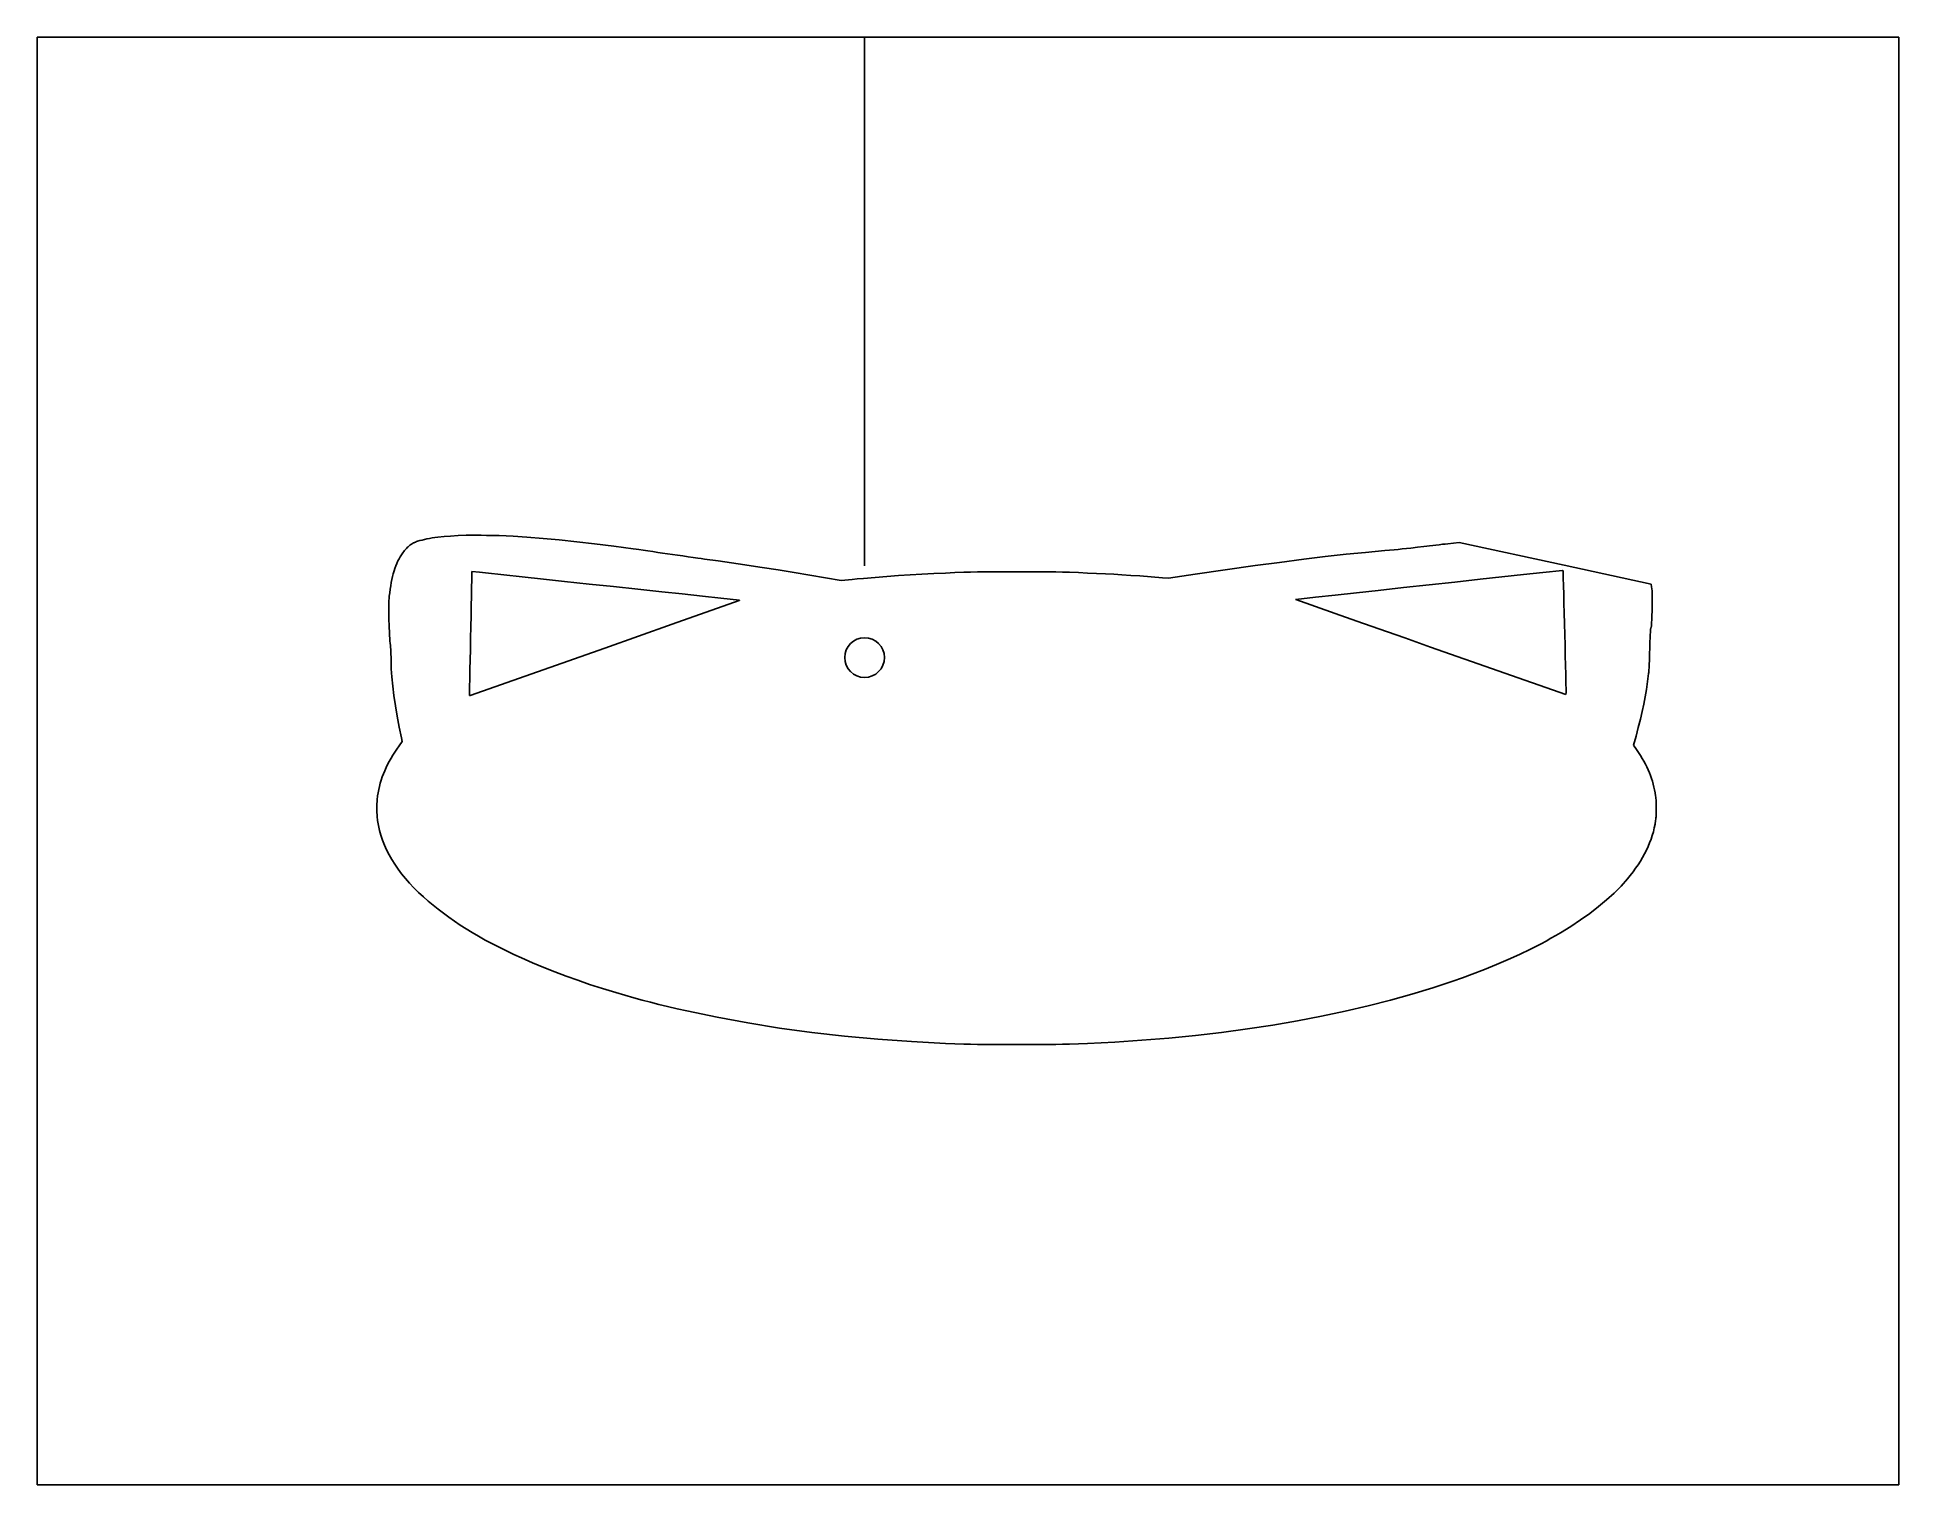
# Model space of a CAD drawing. Header units: inches. Extents: x -20 to 25, y -5 to 30.
import ezdxf

# ---------------------------------------------------------------- set-up
doc = ezdxf.new("R2010")
doc.units = ezdxf.units.IN
doc.header["$MEASUREMENT"] = 0
doc.layers.add('CLIPPED-EAR-FATFACE-24AND5', color=30, linetype='Continuous')
doc.layers.add('LAYER_1', color=1, linetype='Continuous')

msp = doc.modelspace()

# ---------------------------------------------------------------- linework, layer by layer
at = {"layer": 'CLIPPED-EAR-FATFACE-24AND5'}
for p, q in [((-11.139, 17.563), (-11.159, 17.536)), ((-11.118, 17.589), (-11.139, 17.563)), ((-11.097, 17.615), (-11.118, 17.589)), ((-11.074, 17.64), (-11.097, 17.615)), ((-11.056, 17.66), (-11.074, 17.64)), ((-11.036, 17.679), (-11.056, 17.66)), ((-11.015, 17.698), (-11.036, 17.679)), ((-10.992, 17.717), (-11.015, 17.698)), ((-10.972, 17.731), (-10.992, 17.717)), ((-10.951, 17.745), (-10.972, 17.731)), ((-10.928, 17.759), (-10.951, 17.745)), ((-10.904, 17.773), (-10.928, 17.759)), ((-10.893, 17.778), (-10.904, 17.773)), ((-10.881, 17.784), (-10.893, 17.778)), ((-10.857, 17.794), (-10.881, 17.784)), ((-10.831, 17.804), (-10.857, 17.794)), ((-10.804, 17.813), (-10.831, 17.804)), ((-10.75, 17.829), (-10.804, 17.813)), ((-10.694, 17.843), (-10.75, 17.829)), ((-10.637, 17.857), (-10.694, 17.843)), ((-10.579, 17.869), (-10.637, 17.857)), ((-10.516, 17.881), (-10.579, 17.869)), ((-10.451, 17.892), (-10.516, 17.881)), ((-10.385, 17.902), (-10.451, 17.892)), ((-10.319, 17.911), (-10.385, 17.902)), ((-10.165, 17.928), (-10.319, 17.911)), ((-10.009, 17.94), (-10.165, 17.928)), ((-9.821, 17.951), (-10.009, 17.94)), ((-9.632, 17.959), (-9.821, 17.951)), ((-9.573, 17.96), (-9.632, 17.959)), ((-9.514, 17.96), (-9.573, 17.96)), ((-9.389, 17.959), (-9.514, 17.96)), ((-9.265, 17.958), (-9.389, 17.959)), ((-9.138, 17.956), (-9.265, 17.958)), ((-9.011, 17.954), (-9.138, 17.956)), ((-8.924, 17.952), (-9.011, 17.954)), ((-8.837, 17.949), (-8.924, 17.952)), ((-8.498, 17.934), (-8.837, 17.949)), ((-8.161, 17.912), (-8.498, 17.934)), ((-7.772, 17.88), (-8.161, 17.912)), ((-7.386, 17.844), (-7.772, 17.88)), ((-6.955, 17.8), (-7.386, 17.844)), ((-6.526, 17.75), (-6.955, 17.8)), ((-6.058, 17.692), (-6.526, 17.75)), ((-5.593, 17.629), (-6.058, 17.692)), ((-5.525, 17.62), (-5.593, 17.629)), ((-5.457, 17.61), (-5.525, 17.62)), ((-5.35, 17.595), (-5.457, 17.61)), ((-5.243, 17.58), (-5.35, 17.595)), ((-5.121, 17.562), (-5.243, 17.58)), ((-5, 17.545), (-5.121, 17.562)), ((12.578, 17.588), (12.107, 17.545)), ((12.69, 17.598), (12.578, 17.588)), ((12.803, 17.608), (12.69, 17.598)), ((12.898, 17.617), (12.803, 17.608)), ((12.992, 17.626), (12.898, 17.617)), ((13.099, 17.638), (12.992, 17.626)), ((13.206, 17.65), (13.099, 17.638)), ((13.364, 17.669), (13.206, 17.65)), ((13.523, 17.688), (13.364, 17.669)), ((13.589, 17.695), (13.523, 17.688)), ((13.656, 17.703), (13.589, 17.695)), ((13.734, 17.712), (13.656, 17.703)), ((13.812, 17.721), (13.734, 17.712)), ((13.89, 17.73), (13.812, 17.721)), ((13.968, 17.739), (13.89, 17.73)), ((14.032, 17.746), (13.968, 17.739)), ((14.096, 17.753), (14.032, 17.746)), ((14.375, 17.782), (14.096, 17.753)), ((16.908, 17.233), (14.375, 17.782)), ((-11.352, 17.158), (-11.372, 17.098)), ((-11.33, 17.218), (-11.352, 17.158)), ((-11.305, 17.277), (-11.33, 17.218)), ((-11.279, 17.336), (-11.305, 17.277)), ((-11.253, 17.387), (-11.279, 17.336)), ((-11.225, 17.437), (-11.253, 17.387)), ((-11.193, 17.487), (-11.225, 17.437)), ((-11.159, 17.536), (-11.193, 17.487)), ((-4.881, 17.528), (-5, 17.545)), ((-4.762, 17.511), (-4.881, 17.528)), ((-4.641, 17.493), (-4.762, 17.511)), ((-4.519, 17.476), (-4.641, 17.493)), ((-4.391, 17.457), (-4.519, 17.476)), ((-4.263, 17.439), (-4.391, 17.457)), ((-4.146, 17.423), (-4.263, 17.439)), ((-4.03, 17.407), (-4.146, 17.423)), ((-3.948, 17.395), (-4.03, 17.407)), ((-3.867, 17.384), (-3.948, 17.395)), ((-3.541, 17.34), (-3.867, 17.384)), ((-3.216, 17.293), (-3.541, 17.34)), ((-2.897, 17.246), (-3.216, 17.293)), ((-2.847, 17.238), (-2.897, 17.246)), ((-2.479, 17.182), (-2.847, 17.238)), ((-2.091, 17.121), (-2.479, 17.182)), ((-1.705, 17.058), (-2.091, 17.121)), ((8.714, 17.12), (7.989, 17.015)), ((9.44, 17.223), (8.714, 17.12)), ((10.03, 17.303), (9.44, 17.223)), ((10.622, 17.379), (10.03, 17.303)), ((11.13, 17.441), (10.622, 17.379)), ((11.639, 17.497), (11.13, 17.441)), ((12.107, 17.545), (11.639, 17.497)), ((16.397, 17.057), (16.87, 17.109)), ((16.87, 17.109), (16.874, 17.109)), ((16.874, 17.109), (16.878, 17.109)), ((16.878, 17.109), (16.879, 17.109)), ((16.879, 17.109), (16.879, 17.109)), ((16.879, 17.109), (16.88, 17.109)), ((16.88, 17.109), (16.88, 17.109)), ((16.88, 17.109), (16.88, 17.109)), ((16.88, 17.109), (16.881, 17.109)), ((16.881, 17.109), (16.881, 17.109)), ((16.881, 17.109), (16.881, 17.109)), ((16.881, 17.109), (16.882, 17.109)), ((16.882, 17.109), (16.882, 17.109)), ((16.882, 17.109), (16.882, 17.109)), ((16.882, 17.109), (16.882, 17.109)), ((16.882, 17.109), (16.883, 17.108)), ((16.883, 17.108), (16.883, 17.108)), ((16.883, 17.108), (16.883, 17.108)), ((16.883, 17.108), (16.883, 17.108)), ((16.883, 17.108), (16.884, 17.093)), ((19.016, 16.775), (16.908, 17.233)), ((-11.468, 16.651), (-11.479, 16.567)), ((-11.456, 16.734), (-11.468, 16.651)), ((-11.441, 16.817), (-11.456, 16.734)), ((-11.427, 16.888), (-11.441, 16.817)), ((-11.411, 16.958), (-11.427, 16.888)), ((-11.393, 17.028), (-11.411, 16.958)), ((-11.372, 17.098), (-11.393, 17.028)), ((-9.505, 16.486), (-9.501, 16.688)), ((-9.501, 16.688), (-9.497, 16.891)), ((-9.497, 16.972), (-9.496, 17.083)), ((-9.497, 16.931), (-9.497, 16.972)), ((-9.497, 16.891), (-9.497, 16.931)), ((-9.496, 17.083), (-9.307, 17.062)), ((-9.307, 17.062), (-9.235, 17.055)), ((-9.235, 17.055), (-9.163, 17.047)), ((-9.163, 17.047), (-8.72, 16.999)), ((-8.72, 16.999), (-8.277, 16.952)), ((-8.277, 16.952), (-7.764, 16.897)), ((-7.764, 16.897), (-7.251, 16.842)), ((-7.251, 16.842), (-6.66, 16.779)), ((-6.66, 16.779), (-6.069, 16.716)), ((-6.069, 16.716), (-5.485, 16.653)), ((-5.485, 16.653), (-4.901, 16.591)), ((-1.323, 16.995), (-1.705, 17.058)), ((-0.943, 16.93), (-1.323, 16.995)), ((-0.562, 16.864), (-0.943, 16.93)), ((-0.298, 16.89), (-0.562, 16.864)), ((-0.181, 16.901), (-0.298, 16.89)), ((-0.023, 16.916), (-0.181, 16.901)), ((0.253, 16.94), (-0.023, 16.916)), ((0.534, 16.963), (0.253, 16.94)), ((0.816, 16.983), (0.534, 16.963)), ((1.1, 17.002), (0.816, 16.983)), ((1.386, 17.018), (1.1, 17.002)), ((1.672, 17.033), (1.386, 17.018)), ((1.959, 17.045), (1.672, 17.033)), ((2.179, 17.054), (1.959, 17.045)), ((2.398, 17.062), (2.179, 17.054)), ((2.563, 17.066), (2.398, 17.062)), ((2.728, 17.07), (2.563, 17.066)), ((2.91, 17.072), (2.728, 17.07)), ((3.092, 17.074), (2.91, 17.072)), ((3.384, 17.074), (3.092, 17.074)), ((3.675, 17.075), (3.384, 17.074)), ((3.966, 17.074), (3.675, 17.075)), ((4.258, 17.074), (3.966, 17.074)), ((4.44, 17.072), (4.258, 17.074)), ((4.622, 17.07), (4.44, 17.072)), ((4.787, 17.066), (4.622, 17.07)), ((4.951, 17.062), (4.787, 17.066)), ((5.171, 17.054), (4.951, 17.062)), ((5.391, 17.045), (5.171, 17.054)), ((5.609, 17.036), (5.391, 17.045)), ((5.826, 17.026), (5.609, 17.036)), ((6.024, 17.015), (5.826, 17.026)), ((6.222, 17.003), (6.024, 17.015)), ((6.437, 16.989), (6.222, 17.003)), ((6.652, 16.974), (6.437, 16.989)), ((6.927, 16.953), (6.652, 16.974)), ((7.202, 16.932), (6.927, 16.953)), ((7.348, 16.92), (7.202, 16.932)), ((7.989, 17.015), (7.348, 16.92)), ((12.413, 16.624), (13.031, 16.691)), ((13.031, 16.691), (13.648, 16.758)), ((13.648, 16.758), (14.266, 16.826)), ((14.266, 16.826), (14.883, 16.893)), ((14.883, 16.893), (15.404, 16.949)), ((15.404, 16.949), (15.925, 17.006)), ((15.925, 17.006), (16.397, 17.057)), ((16.884, 17.093), (16.886, 17.079)), ((16.886, 17.079), (16.887, 17.071)), ((16.887, 17.071), (16.887, 17.062)), ((16.887, 17.062), (16.888, 17.054)), ((16.888, 17.054), (16.888, 17.045)), ((16.888, 17.045), (16.889, 17.025)), ((16.889, 17.025), (16.889, 17.005)), ((16.889, 17.005), (16.889, 16.967)), ((16.889, 16.967), (16.89, 16.928)), ((16.89, 16.928), (16.895, 16.732)), ((16.895, 16.732), (16.9, 16.537)), ((19.026, 16.708), (19.016, 16.775)), ((19.032, 16.663), (19.026, 16.708)), ((19.036, 16.618), (19.032, 16.663)), ((-11.499, 16.33), (-11.5, 16.278)), ((-11.5, 16.278), (-11.499, 16.108)), ((-11.497, 16.381), (-11.499, 16.33)), ((-11.493, 16.432), (-11.497, 16.381)), ((-11.489, 16.484), (-11.493, 16.432)), ((-11.479, 16.567), (-11.489, 16.484)), ((-9.514, 16.013), (-9.51, 16.25)), ((-9.51, 16.25), (-9.505, 16.486)), ((-4.901, 16.591), (-4.409, 16.538)), ((-3.029, 16.38), (-4.655, 15.806)), ((-4.409, 16.538), (-3.917, 16.485)), ((-3.917, 16.485), (-3.471, 16.436)), ((-3.471, 16.436), (-3.025, 16.388)), ((-3.028, 16.38), (-3.029, 16.38)), ((-3.027, 16.381), (-3.028, 16.38)), ((-3.026, 16.381), (-3.027, 16.381)), ((-3.025, 16.382), (-3.026, 16.381)), ((-3.026, 16.381), (-3.026, 16.381)), ((-3.025, 16.388), (-3.024, 16.388)), ((-3.025, 16.388), (-3.025, 16.388)), ((-3.024, 16.382), (-3.025, 16.382)), ((-3.025, 16.382), (-3.025, 16.382)), ((-3.024, 16.388), (-3.024, 16.388)), ((-3.024, 16.388), (-3.024, 16.388)), ((-3.024, 16.388), (-3.024, 16.388)), ((-3.024, 16.388), (-3.023, 16.388)), ((-3.023, 16.383), (-3.024, 16.383)), ((-3.024, 16.383), (-3.024, 16.382)), ((-3.023, 16.388), (-3.023, 16.388)), ((-3.023, 16.388), (-3.023, 16.388)), ((-3.023, 16.388), (-3.023, 16.387)), ((-3.023, 16.387), (-3.022, 16.387)), ((-3.022, 16.385), (-3.023, 16.384)), ((-3.023, 16.384), (-3.023, 16.384)), ((-3.023, 16.384), (-3.023, 16.383)), ((-3.022, 16.387), (-3.022, 16.387)), ((-3.022, 16.387), (-3.022, 16.387)), ((-3.022, 16.387), (-3.022, 16.387)), ((-3.022, 16.387), (-3.022, 16.387)), ((-3.022, 16.387), (-3.022, 16.387)), ((-3.022, 16.387), (-3.022, 16.386)), ((-3.022, 16.386), (-3.022, 16.386)), ((-3.022, 16.386), (-3.022, 16.385)), ((-3.022, 16.385), (-3.022, 16.385)), ((-3.022, 16.385), (-3.022, 16.385)), ((10.42, 16.404), (10.421, 16.405)), ((10.42, 16.403), (10.42, 16.404)), ((10.42, 16.404), (10.42, 16.404)), ((10.42, 16.404), (10.42, 16.404)), ((10.42, 16.404), (10.42, 16.404)), ((10.42, 16.404), (10.42, 16.404)), ((10.42, 16.404), (10.42, 16.404)), ((10.421, 16.402), (10.42, 16.403)), ((10.42, 16.403), (10.42, 16.403)), ((10.42, 16.403), (10.42, 16.403)), ((10.42, 16.403), (10.42, 16.403)), ((10.42, 16.403), (10.42, 16.403)), ((10.42, 16.403), (10.42, 16.403)), ((10.421, 16.405), (10.421, 16.405)), ((10.421, 16.405), (10.422, 16.405)), ((10.899, 16.234), (10.421, 16.402)), ((10.421, 16.402), (10.421, 16.402)), ((10.421, 16.402), (10.421, 16.402)), ((10.422, 16.405), (10.423, 16.405)), ((10.423, 16.405), (10.423, 16.406)), ((10.423, 16.406), (10.424, 16.406)), ((10.424, 16.406), (10.425, 16.406)), ((10.425, 16.406), (10.426, 16.406)), ((10.426, 16.406), (10.427, 16.406)), ((10.427, 16.406), (10.428, 16.407)), ((10.428, 16.407), (10.9, 16.458)), ((11.376, 16.065), (10.899, 16.234)), ((10.9, 16.458), (11.372, 16.51)), ((11.372, 16.51), (11.892, 16.567)), ((11.892, 16.567), (12.413, 16.624)), ((16.9, 16.537), (16.906, 16.309)), ((16.906, 16.309), (16.912, 16.081)), ((19.035, 16.164), (19.038, 16.345)), ((19.039, 16.572), (19.036, 16.618)), ((19.038, 16.345), (19.04, 16.527)), ((19.04, 16.527), (19.039, 16.572)), ((-11.499, 16.108), (-11.497, 15.937)), ((-11.497, 15.937), (-11.493, 15.764)), ((-11.493, 15.764), (-11.486, 15.59)), ((-9.52, 15.743), (-9.514, 16.013)), ((-4.655, 15.806), (-6.282, 15.231)), ((11.903, 15.88), (11.376, 16.065)), ((12.43, 15.694), (11.903, 15.88)), ((16.912, 16.081), (16.918, 15.82)), ((16.918, 15.82), (16.926, 15.559)), ((19.017, 15.74), (19.019, 15.751)), ((19.019, 15.751), (19.021, 15.762)), ((19.021, 15.762), (19.022, 15.773)), ((19.022, 15.773), (19.023, 15.784)), ((19.023, 15.784), (19.029, 15.974)), ((19.029, 15.974), (19.035, 16.164)), ((-11.486, 15.59), (-11.483, 15.529)), ((-11.483, 15.529), (-11.479, 15.467)), ((-11.479, 15.467), (-11.473, 15.405)), ((-11.473, 15.405), (-11.467, 15.344)), ((-11.467, 15.344), (-11.462, 15.298)), ((-9.53, 15.207), (-9.525, 15.473)), ((-9.525, 15.473), (-9.52, 15.743)), ((13.057, 15.474), (12.43, 15.694)), ((13.684, 15.254), (13.057, 15.474)), ((16.926, 15.559), (16.932, 15.3)), ((18.981, 15.211), (18.984, 15.302)), ((18.984, 15.302), (18.986, 15.392)), ((18.986, 15.392), (18.989, 15.469)), ((18.989, 15.469), (18.992, 15.547)), ((18.992, 15.547), (18.995, 15.615)), ((18.995, 15.615), (18.998, 15.683)), ((18.998, 15.688), (18.999, 15.689)), ((18.998, 15.686), (18.998, 15.688)), ((18.998, 15.685), (18.998, 15.686)), ((18.998, 15.683), (18.998, 15.685)), ((18.999, 15.691), (19, 15.693)), ((18.999, 15.689), (18.999, 15.691)), ((19, 15.694), (19.001, 15.696)), ((19, 15.693), (19, 15.694)), ((19.001, 15.696), (19.006, 15.707)), ((19.006, 15.707), (19.01, 15.718)), ((19.01, 15.718), (19.014, 15.729)), ((19.014, 15.729), (19.017, 15.74)), ((-11.462, 15.298), (-11.459, 15.253)), ((-11.459, 15.253), (-11.455, 15.196)), ((-11.455, 15.196), (-11.452, 15.138)), ((-11.452, 15.138), (-11.449, 15.079)), ((-11.449, 15.079), (-11.447, 15.02)), ((-11.447, 15.02), (-11.445, 14.968)), ((-11.445, 14.968), (-11.445, 14.917)), ((-11.445, 14.917), (-11.444, 14.821)), ((-9.54, 14.717), (-9.535, 14.941)), ((-9.535, 14.941), (-9.53, 15.207)), ((-6.282, 15.231), (-7.91, 14.657)), ((16.954, 14.107), (13.684, 15.254)), ((16.932, 15.3), (16.939, 15.041)), ((16.939, 15.041), (16.945, 14.818)), ((18.968, 14.844), (18.972, 14.933)), ((18.972, 14.933), (18.975, 15.023)), ((18.975, 15.023), (18.978, 15.117)), ((18.978, 15.117), (18.981, 15.211)), ((-11.444, 14.821), (-11.441, 14.725)), ((-11.441, 14.725), (-11.436, 14.629)), ((-11.436, 14.629), (-11.429, 14.533)), ((-11.429, 14.533), (-11.407, 14.307)), ((-9.547, 14.289), (-9.543, 14.492)), ((-9.543, 14.492), (-9.54, 14.717)), ((-7.91, 14.657), (-9.537, 14.082)), ((16.945, 14.818), (16.95, 14.595)), ((16.95, 14.595), (16.954, 14.4)), ((16.954, 14.4), (16.959, 14.205)), ((18.898, 14.23), (18.927, 14.424)), ((18.927, 14.424), (18.953, 14.617)), ((18.953, 14.617), (18.955, 14.636)), ((18.955, 14.636), (18.957, 14.655)), ((18.957, 14.655), (18.958, 14.673)), ((18.958, 14.673), (18.96, 14.692)), ((18.96, 14.692), (18.964, 14.768)), ((18.964, 14.768), (18.968, 14.844)), ((-11.407, 14.307), (-11.379, 14.081)), ((-11.379, 14.081), (-11.343, 13.832)), ((-9.55, 14.085), (-9.547, 14.289)), ((-9.55, 14.084), (-9.55, 14.085)), ((-9.55, 14.085), (-9.55, 14.085)), ((-9.55, 14.085), (-9.55, 14.085)), ((-9.55, 14.085), (-9.55, 14.085)), ((-9.55, 14.085), (-9.55, 14.085)), ((-9.549, 14.084), (-9.55, 14.084)), ((-9.55, 14.084), (-9.55, 14.084)), ((-9.55, 14.084), (-9.55, 14.084)), ((-9.549, 14.083), (-9.549, 14.084)), ((-9.549, 14.084), (-9.549, 14.084)), ((-9.549, 14.084), (-9.549, 14.084)), ((-9.548, 14.083), (-9.549, 14.083)), ((-9.549, 14.083), (-9.549, 14.083)), ((-9.547, 14.083), (-9.548, 14.083)), ((-9.548, 14.083), (-9.548, 14.083)), ((-9.548, 14.083), (-9.548, 14.083)), ((-9.548, 14.083), (-9.548, 14.083)), ((-9.547, 14.082), (-9.547, 14.083)), ((-9.545, 14.082), (-9.547, 14.082)), ((-9.544, 14.082), (-9.545, 14.082)), ((-9.543, 14.082), (-9.544, 14.082)), ((-9.541, 14.082), (-9.543, 14.082)), ((-9.54, 14.082), (-9.541, 14.082)), ((-9.538, 14.082), (-9.54, 14.082)), ((-9.537, 14.082), (-9.538, 14.082)), ((-9.538, 14.082), (-9.538, 14.082)), ((16.958, 14.162), (16.954, 14.107)), ((16.959, 14.184), (16.958, 14.173)), ((16.958, 14.173), (16.958, 14.162)), ((16.959, 14.205), (16.959, 14.195)), ((16.959, 14.195), (16.959, 14.184)), ((18.835, 13.876), (18.869, 14.053)), ((18.869, 14.053), (18.898, 14.23)), ((-11.343, 13.832), (-11.301, 13.583)), ((-11.301, 13.583), (-11.251, 13.321)), ((18.704, 13.309), (18.755, 13.515)), ((18.755, 13.515), (18.797, 13.696)), ((18.797, 13.696), (18.835, 13.876)), ((-11.251, 13.321), (-11.196, 13.058)), ((-11.196, 13.058), (-11.176, 12.969)), ((18.59, 12.886), (18.649, 13.104)), ((18.649, 13.104), (18.704, 13.309)), ((-11.403, 12.641), (-11.448, 12.566)), ((-11.356, 12.715), (-11.403, 12.641)), ((-11.306, 12.79), (-11.356, 12.715)), ((-11.253, 12.864), (-11.306, 12.79)), ((-11.176, 12.969), (-11.253, 12.864)), ((18.663, 12.778), (18.59, 12.886)), ((18.71, 12.707), (18.663, 12.778)), ((18.755, 12.635), (18.71, 12.707)), ((18.798, 12.564), (18.755, 12.635)), ((-11.631, 12.19), (-11.659, 12.115)), ((-11.6, 12.266), (-11.631, 12.19)), ((-11.566, 12.341), (-11.6, 12.266)), ((-11.529, 12.416), (-11.566, 12.341)), ((-11.49, 12.491), (-11.529, 12.416)), ((-11.448, 12.566), (-11.49, 12.491)), ((18.839, 12.492), (18.798, 12.564)), ((18.875, 12.423), (18.839, 12.492)), ((18.91, 12.355), (18.875, 12.423)), ((18.942, 12.286), (18.91, 12.355)), ((18.971, 12.216), (18.942, 12.286)), ((18.998, 12.148), (18.971, 12.216)), ((-11.761, 11.733), (-11.774, 11.656)), ((-11.746, 11.81), (-11.761, 11.733)), ((-11.729, 11.886), (-11.746, 11.81)), ((-11.708, 11.963), (-11.729, 11.886)), ((-11.685, 12.039), (-11.708, 11.963)), ((-11.659, 12.115), (-11.685, 12.039)), ((19.023, 12.079), (18.998, 12.148)), ((19.045, 12.01), (19.023, 12.079)), ((19.065, 11.941), (19.045, 12.01)), ((19.083, 11.87), (19.065, 11.941)), ((19.098, 11.799), (19.083, 11.87)), ((19.112, 11.728), (19.098, 11.799)), ((19.123, 11.656), (19.112, 11.728)), ((-11.787, 11.447), (-11.788, 11.359)), ((-11.788, 11.359), (-11.787, 11.271)), ((-11.785, 11.534), (-11.787, 11.447)), ((-11.787, 11.271), (-11.785, 11.184)), ((-11.783, 11.565), (-11.785, 11.534)), ((-11.781, 11.595), (-11.783, 11.565)), ((-11.778, 11.626), (-11.781, 11.595)), ((-11.774, 11.656), (-11.778, 11.626)), ((19.127, 11.626), (19.123, 11.656)), ((19.13, 11.595), (19.127, 11.626)), ((19.133, 11.565), (19.13, 11.595)), ((19.134, 11.534), (19.133, 11.565)), ((19.137, 11.447), (19.134, 11.534)), ((19.134, 11.184), (19.137, 11.271)), ((19.138, 11.359), (19.137, 11.447)), ((19.137, 11.271), (19.138, 11.359)), ((-11.785, 11.184), (-11.783, 11.153)), ((-11.783, 11.153), (-11.781, 11.123)), ((-11.781, 11.123), (-11.778, 11.092)), ((-11.778, 11.092), (-11.774, 11.062)), ((-11.774, 11.062), (-11.753, 10.942)), ((-11.753, 10.942), (-11.726, 10.822)), ((-11.726, 10.822), (-11.693, 10.703)), ((19.068, 10.791), (19.09, 10.881)), ((19.09, 10.881), (19.109, 10.971)), ((19.109, 10.971), (19.123, 11.062)), ((19.123, 11.062), (19.127, 11.092)), ((19.127, 11.092), (19.13, 11.123)), ((19.13, 11.123), (19.133, 11.153)), ((19.133, 11.153), (19.134, 11.184)), ((-11.693, 10.703), (-11.653, 10.584)), ((-11.653, 10.584), (-11.606, 10.466)), ((-11.606, 10.466), (-11.554, 10.349)), ((18.9, 10.345), (18.941, 10.433)), ((18.941, 10.433), (18.978, 10.522)), ((18.978, 10.522), (19.012, 10.612)), ((19.012, 10.612), (19.042, 10.701)), ((19.042, 10.701), (19.068, 10.791)), ((-11.554, 10.349), (-11.494, 10.233)), ((-11.494, 10.233), (-11.428, 10.118)), ((-11.428, 10.118), (-11.356, 10.002)), ((-11.356, 10.002), (-11.276, 9.888)), ((18.576, 9.819), (18.639, 9.906)), ((18.639, 9.906), (18.698, 9.993)), ((18.698, 9.993), (18.754, 10.08)), ((18.754, 10.08), (18.806, 10.168)), ((18.806, 10.168), (18.855, 10.256)), ((18.855, 10.256), (18.9, 10.345)), ((-11.276, 9.888), (-11.191, 9.774)), ((-11.191, 9.774), (-11.099, 9.661)), ((-11.099, 9.661), (-10.999, 9.547)), ((-10.999, 9.547), (-10.893, 9.434)), ((18.119, 9.308), (18.286, 9.477)), ((18.286, 9.477), (18.439, 9.648)), ((18.439, 9.648), (18.509, 9.733)), ((18.509, 9.733), (18.576, 9.819)), ((-10.893, 9.434), (-10.781, 9.322)), ((-10.781, 9.322), (-10.663, 9.212)), ((-10.663, 9.212), (-10.55, 9.111)), ((-10.55, 9.111), (-10.432, 9.012)), ((-10.432, 9.012), (-10.31, 8.914)), ((17.744, 8.98), (17.938, 9.143)), ((17.938, 9.143), (18.119, 9.308)), ((-10.31, 8.914), (-10.183, 8.817)), ((-10.183, 8.817), (-10.053, 8.721)), ((-10.053, 8.721), (-9.917, 8.627)), ((-9.917, 8.627), (-9.778, 8.534)), ((17.071, 8.499), (17.307, 8.656)), ((17.307, 8.656), (17.532, 8.816)), ((17.532, 8.816), (17.744, 8.98)), ((-9.778, 8.534), (-9.634, 8.443)), ((-9.634, 8.443), (-9.483, 8.351)), ((-9.483, 8.351), (-9.329, 8.261)), ((-9.329, 8.261), (-9.17, 8.172)), ((-9.17, 8.172), (-9.007, 8.085)), ((16.352, 8.083), (16.473, 8.147)), ((16.473, 8.147), (16.592, 8.213)), ((16.592, 8.213), (16.709, 8.279)), ((16.709, 8.279), (16.823, 8.346)), ((16.823, 8.346), (17.071, 8.499)), ((-9.007, 8.085), (-8.834, 7.996)), ((-8.834, 7.996), (-8.657, 7.909)), ((-8.657, 7.909), (-8.477, 7.823)), ((-8.477, 7.823), (-8.294, 7.739)), ((-8.294, 7.739), (-8.026, 7.621)), ((15.272, 7.576), (15.555, 7.698)), ((15.555, 7.698), (15.831, 7.824)), ((15.831, 7.824), (16.095, 7.952)), ((16.095, 7.952), (16.352, 8.083)), ((-8.026, 7.621), (-7.752, 7.506)), ((-7.752, 7.506), (-7.486, 7.4)), ((-7.486, 7.4), (-7.214, 7.297)), ((-7.214, 7.297), (-6.933, 7.197)), ((14.217, 7.175), (14.454, 7.258)), ((14.454, 7.258), (14.686, 7.343)), ((14.686, 7.343), (14.983, 7.458)), ((14.983, 7.458), (15.272, 7.576)), ((-6.933, 7.197), (-6.646, 7.1)), ((-6.646, 7.1), (-6.333, 7)), ((-6.333, 7), (-6.016, 6.903)), ((-6.016, 6.903), (-5.799, 6.839)), ((-5.799, 6.839), (-5.58, 6.776)), ((-5.58, 6.776), (-5.38, 6.721)), ((12.71, 6.717), (13.228, 6.861)), ((13.228, 6.861), (13.734, 7.015)), ((13.734, 7.015), (13.977, 7.093)), ((13.977, 7.093), (14.217, 7.175)), ((-5.38, 6.721), (-5.178, 6.668)), ((-5.178, 6.668), (-4.973, 6.616)), ((-4.973, 6.616), (-4.766, 6.566)), ((-4.766, 6.566), (-4.532, 6.511)), ((-4.532, 6.511), (-4.297, 6.457)), ((-4.297, 6.457), (-3.566, 6.304)), ((-3.566, 6.304), (-2.819, 6.166)), ((10.465, 6.218), (11.046, 6.33)), ((11.046, 6.33), (11.618, 6.451)), ((11.618, 6.451), (12.17, 6.579)), ((12.17, 6.579), (12.71, 6.717)), ((-2.819, 6.166), (-2.054, 6.043)), ((-2.054, 6.043), (-1.278, 5.937)), ((-1.278, 5.937), (-0.484, 5.846)), ((7.352, 5.8), (7.998, 5.864)), ((7.998, 5.864), (8.631, 5.938)), ((8.631, 5.938), (9.258, 6.022)), ((9.258, 6.022), (9.866, 6.115)), ((9.866, 6.115), (10.465, 6.218)), ((-0.484, 5.846), (0.319, 5.772)), ((0.319, 5.772), (1.136, 5.714)), ((1.136, 5.714), (1.959, 5.673)), ((1.959, 5.673), (2.179, 5.664)), ((2.179, 5.664), (2.398, 5.656)), ((2.398, 5.656), (2.563, 5.652)), ((2.563, 5.652), (2.728, 5.648)), ((2.728, 5.648), (2.91, 5.646)), ((2.91, 5.646), (3.092, 5.644)), ((3.092, 5.644), (3.384, 5.644)), ((3.384, 5.644), (3.675, 5.643)), ((3.675, 5.643), (3.966, 5.644)), ((3.966, 5.644), (4.258, 5.644)), ((4.258, 5.644), (4.44, 5.646)), ((4.44, 5.646), (4.622, 5.648)), ((4.622, 5.648), (4.787, 5.652)), ((4.787, 5.652), (4.951, 5.656)), ((4.951, 5.656), (5.171, 5.664)), ((5.171, 5.664), (5.391, 5.673)), ((5.391, 5.673), (6.048, 5.705)), ((6.048, 5.705), (6.702, 5.747)), ((6.702, 5.747), (7.352, 5.8))]:
    msp.add_line(p, q, dxfattribs=at)
msp.add_circle((0, 15), 0.48, dxfattribs=at)
at = {"layer": 'LAYER_1'}
for p, q in [((0, 30), (-20, 30)), ((-20, 30), (-20, -5)), ((25, 30), (0, 30)), ((0, 30), (0, 17.22)), ((0, 17.22), (0, 30)), ((25, -5), (25, 30)), ((-20, -5), (25, -5))]:
    msp.add_line(p, q, dxfattribs=at)

doc.saveas('drawing.dxf')
